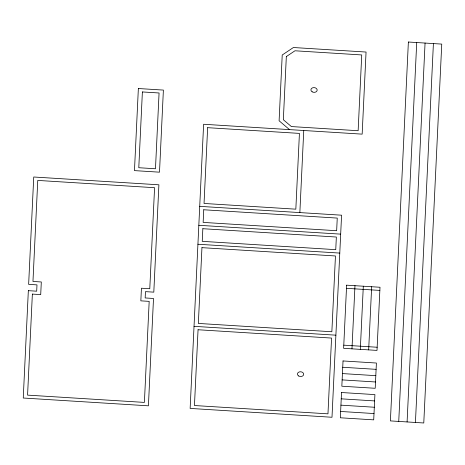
<?xml version="1.0" encoding="UTF-8"?>
<svg xmlns="http://www.w3.org/2000/svg" width="465" height="465" viewBox="0 0 465 465"><rect width="100%" height="100%" fill="white"/><g stroke="black" fill="none" stroke-linecap="round" stroke-linejoin="round"><path stroke-width="0.7" d="M299.855 212.592L303.75 130.496M351.976 348.843L354.969 285.69M360.317 349.36L363.31 286.213M368.664 349.878L371.657 286.731M398.743 421.424L416.716 42.536M407.09 421.941L425.062 43.059M415.431 422.464L433.403 43.576M199.723 206.35L341.577 215.19L331.993 417.262L190.139 408.421L203.618 124.26L362.159 134.141L366.054 52.045L293.398 47.517L282.22 55.01L279.105 120.772L289.503 129.613M198.822 225.293L340.676 234.133M197.927 244.241L339.776 253.076M346.477 288.329L379.853 290.41M194.033 326.331L335.881 335.172M343.78 345.164L377.156 347.245M342.728 367.263L376.109 369.344M342.432 373.581L375.807 375.662M342.13 379.893L375.511 381.974M341.234 398.836L374.61 400.917M340.932 405.154L374.308 407.235M340.636 411.467L374.011 413.548M28.342 290.672L23.25 398.023L148.416 405.823L153.508 298.472L145.161 297.949L145.464 291.636L153.805 292.154L158.896 184.803L33.736 177.002L28.644 284.353L36.985 284.876L36.689 291.189L28.342 290.672M32.364 294.089L27.575 395.122L144.394 402.405L149.184 301.367L140.843 300.849L141.441 288.219L149.782 288.742L154.578 187.703L37.758 180.42L32.963 281.459L41.309 281.976L40.711 294.607L32.364 294.089M138.361 88.524L134.466 170.614L159.501 172.178L163.389 90.082L138.361 88.524M142.383 91.942L138.785 167.72L155.473 168.76L159.071 92.983L142.383 91.942M198.055 329.749L194.457 405.526L327.965 413.844L331.562 338.067L198.055 329.749M201.95 247.653L198.352 323.431L331.859 331.754L335.457 255.977L201.95 247.653M202.845 228.71L202.246 241.341L335.753 249.664L336.352 237.034L202.845 228.71M203.746 209.767L203.147 222.398L336.654 230.716L337.253 218.085L203.746 209.767M207.64 127.677L204.042 203.455L295.833 209.174L299.425 133.397L207.64 127.677M286.33 56.579L283.336 119.726L291.381 126.561L358.137 130.723L361.729 54.946L294.973 50.784L286.33 56.579M341.531 392.524L340.334 417.785L373.709 419.86L374.912 394.605L341.531 392.524M343.031 360.95L341.833 386.212L375.209 388.287L376.406 363.031L343.031 360.95M346.623 285.173L343.629 348.32L377.005 350.401L380.004 287.254L346.623 285.173M408.375 42.019L390.402 420.901L423.778 422.981L441.75 44.099L408.375 42.019M298.71 375.987A3.133 2.372 4.7 0 0 303.674 374.499A3.133 2.372 4.7 0 0 299.291 371.924A3.133 2.372 4.7 0 0 298.71 375.987M312.189 91.826A3.133 2.372 4.7 0 0 317.153 90.338A3.133 2.372 4.7 0 0 312.771 87.757A3.133 2.372 4.7 0 0 312.189 91.826"/></g></svg>
